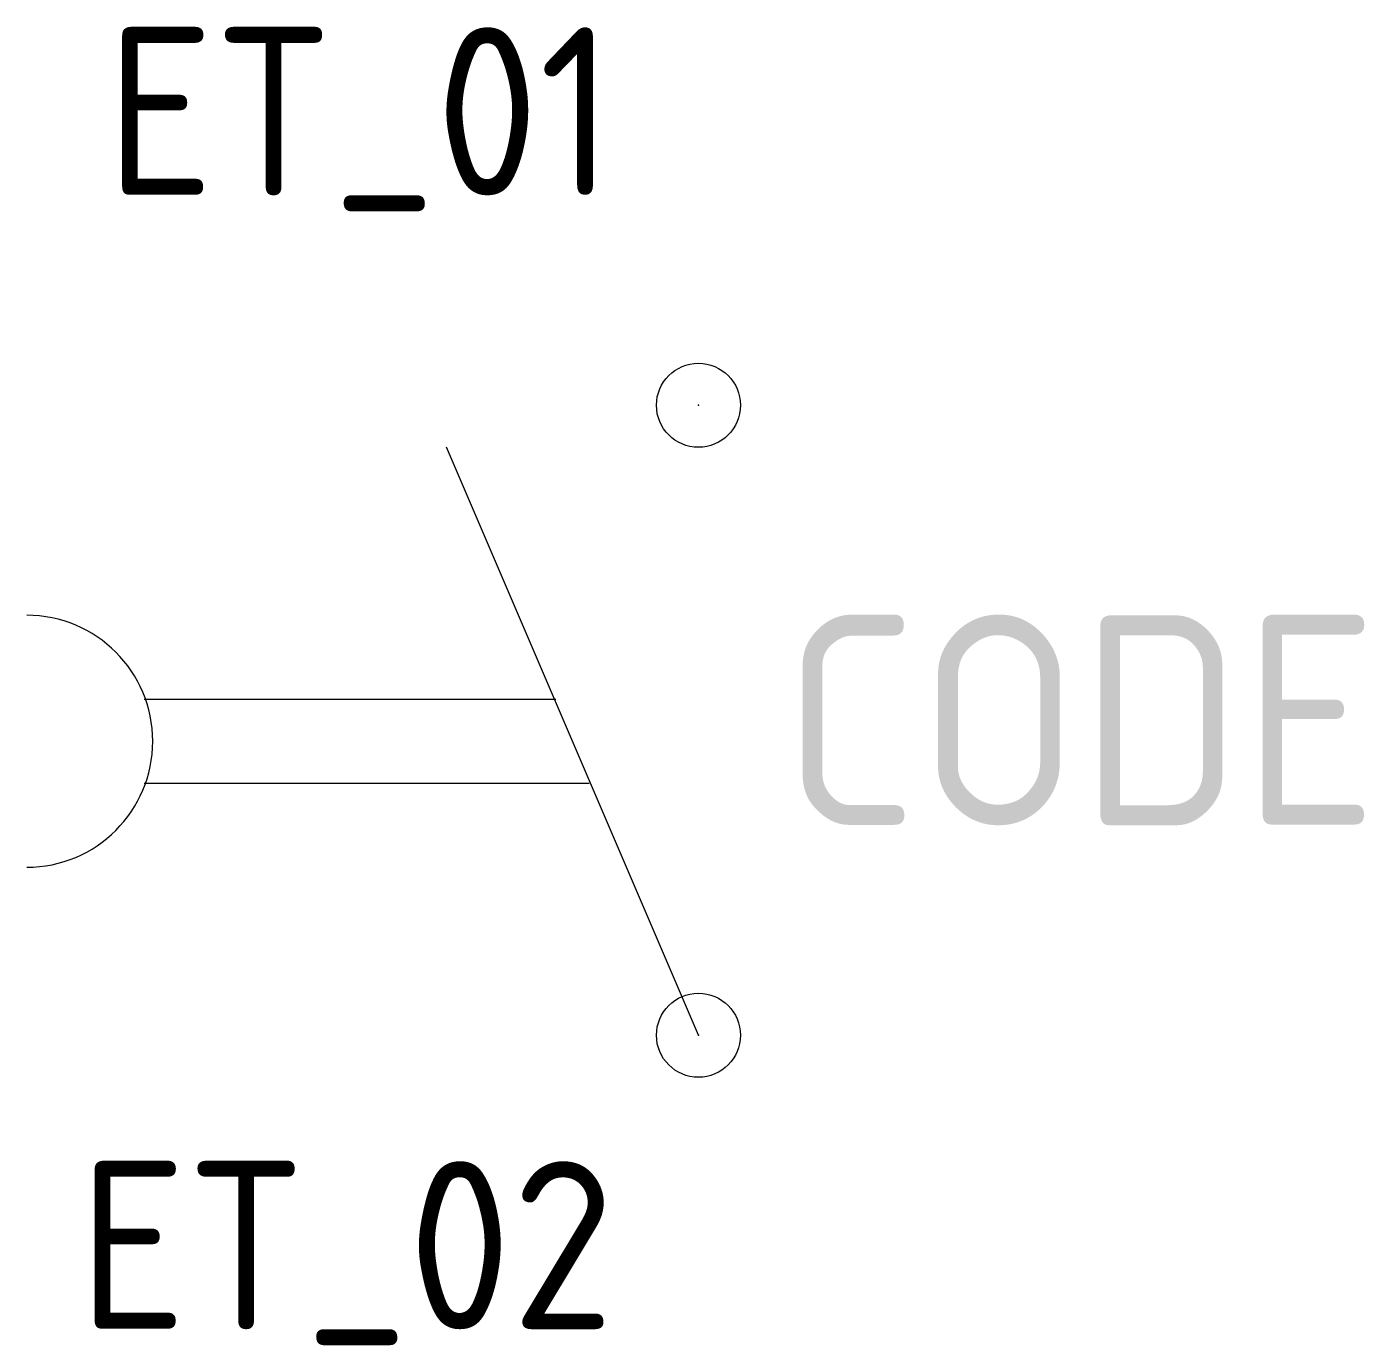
# Model space of a CAD drawing. Extents: x 355.8 to 371.7, y 155.1 to 170.8.
import ezdxf
from ezdxf.enums import TextEntityAlignment as Align

# ---------------------------------------------------------------- set-up
doc = ezdxf.new("R2010")
doc.units = 0
doc.header["$LTSCALE"] = 10
doc.header["$MEASUREMENT"] = 0
doc.header["$PDMODE"] = 32
doc.header["$PDSIZE"] = 1
doc.layers.get('0').update_dxf_attribs({"linetype": 'CONTINUOUS'})
for name, color, linetype in [('C', 7, 'CONTINUOUS'), ('TKST2', 2, 'CONTINUOUS'), ('TKST3', 1, 'CONTINUOUS')]:
    doc.layers.add(name, color=color, linetype=linetype)
doc.styles.get("Standard").update_dxf_attribs({"font": 'ISO8', "width": 1.2})

msp = doc.modelspace()

# ---------------------------------------------------------------- linework, layer by layer
for points in [[(363.75, 158.75), (360.75, 165.75)], [(357.15, 162.75), (362.05, 162.75)], [(357.15, 161.75), (362.45, 161.75)]]:
    msp.add_lwpolyline(points)
msp.add_lwpolyline([(355.75, 160.75, 1), (355.75, 163.75)], format="xyb")
at = {"layer": 'C', "color": 1}
msp.add_point((363.75, 166.25), dxfattribs=at)
at = {"layer": 'C', "color": 2}
msp.add_point((363.75, 158.75), dxfattribs=at)

# ---------------------------------------------------------------- texts
at = {"layer": 'TKST2'}
for tag, p in [('ET_01', (362.75, 168.75)), ('ET_02', (362.75, 155.25))]:
    msp.add_attdef(tag, text='', height=2, dxfattribs=at).set_placement(p, align=Align.RIGHT)
at = {"layer": 'TKST3'}
msp.add_attdef('CODE', (364.75, 161.25), '-K', height=2.5, dxfattribs=at)

doc.saveas('drawing.dxf')
